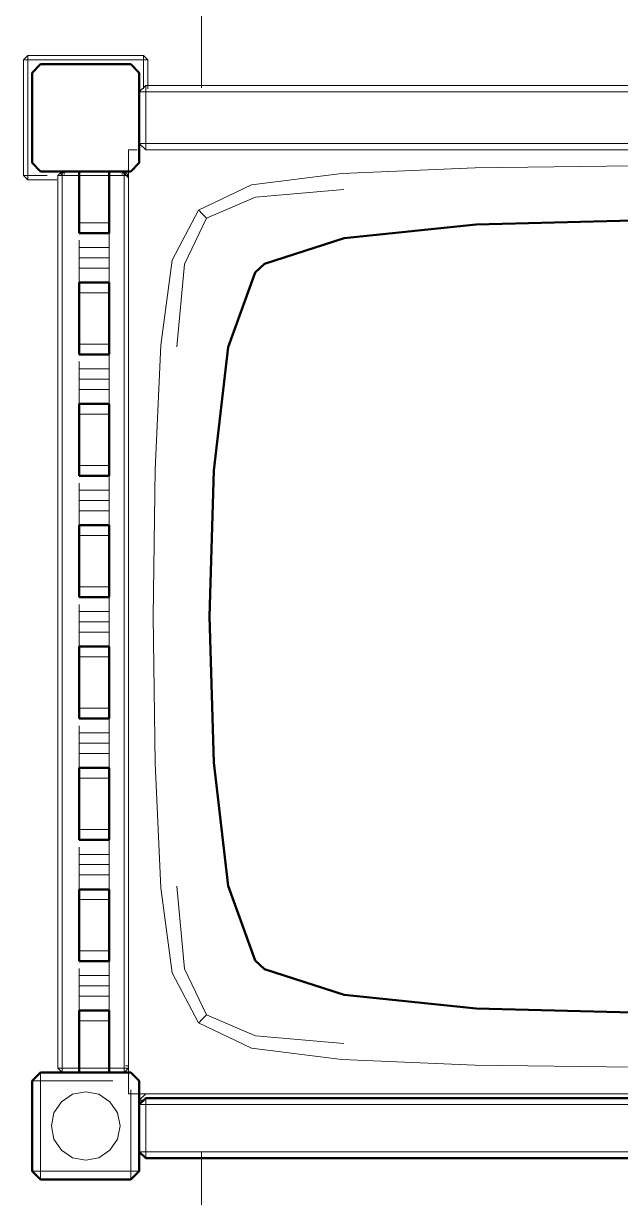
# Model space of a CAD drawing. Header units: metres. Extents: x 10 to 831, y 10 to 584.
# Drawn here: x 643.9 to 653.18, y 416.49 to 434.73 of the extents above; entities that cross this region are included whole.
import ezdxf

# ---------------------------------------------------------------- set-up
doc = ezdxf.new("R2010")
doc.units = ezdxf.units.M
doc.layers.add('CUT', color=7, linetype='Continuous', lineweight=50)
doc.layers.add('VIS', color=8, linetype='Continuous', lineweight=13)

msp = doc.modelspace()

# ---------------------------------------------------------------- linework, layer by layer
at = {"layer": 'CUT'}
for p, q in [((644.033, 433.967), (644.167, 434.1)), ((644.167, 434.1), (645.567, 434.1)), ((645.567, 434.1), (645.7, 433.967)), ((644.033, 432.567), (644.033, 433.967)), ((645.7, 433.967), (645.7, 432.567)), ((644.167, 432.433), (644.033, 432.567)), ((645.7, 432.567), (645.567, 432.433)), ((645.567, 432.433), (644.167, 432.433)), ((645.233, 432.433), (644.767, 432.433)), ((644.767, 432.433), (644.767, 431.984)), ((645.233, 431.984), (645.233, 432.433)), ((644.767, 431.984), (644.767, 431.634)), ((645.233, 431.634), (645.233, 431.984)), ((644.767, 431.634), (644.767, 431.586)), ((645.233, 431.586), (645.233, 431.634)), ((650.933, 431.607), (653.367, 431.672)), ((644.767, 431.586), (644.767, 431.492)), ((644.767, 431.492), (644.767, 431.475)), ((644.767, 431.475), (645.233, 431.475)), ((645.233, 431.492), (645.233, 431.586)), ((645.233, 431.475), (645.233, 431.492)), ((648.882, 431.395), (650.933, 431.607)), ((647.643, 430.995), (648.882, 431.395)), ((647.501, 430.862), (647.643, 430.995)), ((647.08, 429.701), (647.501, 430.862)), ((644.767, 430.689), (644.767, 430.706)), ((644.767, 430.706), (645.233, 430.706)), ((644.767, 430.325), (644.767, 430.689)), ((645.233, 430.706), (645.233, 430.689)), ((645.233, 430.689), (645.233, 430.325)), ((644.767, 429.971), (644.767, 430.325)), ((645.233, 430.325), (645.233, 429.971)), ((644.767, 429.606), (644.767, 429.971)), ((645.233, 429.971), (645.233, 429.606)), ((646.857, 427.786), (647.08, 429.701)), ((644.767, 429.589), (644.767, 429.606)), ((645.233, 429.589), (644.767, 429.589)), ((645.233, 429.606), (645.233, 429.589)), ((644.767, 428.803), (644.767, 428.82)), ((644.767, 428.82), (645.233, 428.82)), ((644.767, 428.439), (644.767, 428.803)), ((645.233, 428.82), (645.233, 428.803)), ((645.233, 428.803), (645.233, 428.439)), ((644.767, 428.085), (644.767, 428.439)), ((645.233, 428.439), (645.233, 428.085)), ((644.767, 427.72), (644.767, 428.085)), ((645.233, 428.085), (645.233, 427.72)), ((644.767, 427.704), (644.767, 427.72)), ((645.233, 427.704), (644.767, 427.704)), ((645.233, 427.72), (645.233, 427.704)), ((646.79, 425.517), (646.857, 427.786)), ((644.767, 426.918), (644.767, 426.934)), ((644.767, 426.934), (645.233, 426.934)), ((644.767, 426.553), (644.767, 426.918)), ((645.233, 426.934), (645.233, 426.918)), ((645.233, 426.918), (645.233, 426.553)), ((644.767, 426.199), (644.767, 426.553)), ((645.233, 426.553), (645.233, 426.199)), ((644.767, 425.835), (644.767, 426.199)), ((645.233, 426.199), (645.233, 425.835)), ((644.767, 425.818), (644.767, 425.835)), ((645.233, 425.818), (644.767, 425.818)), ((645.233, 425.835), (645.233, 425.818)), ((646.857, 423.247), (646.79, 425.517)), ((644.767, 425.032), (644.767, 425.049)), ((644.767, 425.049), (645.233, 425.049)), ((644.767, 424.668), (644.767, 425.032)), ((645.233, 425.049), (645.233, 425.032)), ((645.233, 425.032), (645.233, 424.668)), ((644.767, 424.313), (644.767, 424.668)), ((645.233, 424.668), (645.233, 424.313)), ((644.767, 423.949), (644.767, 424.313)), ((645.233, 424.313), (645.233, 423.949)), ((644.767, 423.932), (644.767, 423.949)), ((645.233, 423.932), (644.767, 423.932)), ((645.233, 423.949), (645.233, 423.932)), ((647.08, 421.332), (646.857, 423.247)), ((644.767, 423.146), (644.767, 423.163)), ((644.767, 423.163), (645.233, 423.163)), ((644.767, 422.782), (644.767, 423.146)), ((645.233, 423.163), (645.233, 423.146)), ((645.233, 423.146), (645.233, 422.782)), ((644.767, 422.428), (644.767, 422.782)), ((645.233, 422.782), (645.233, 422.428)), ((644.767, 422.063), (644.767, 422.428)), ((645.233, 422.428), (645.233, 422.063)), ((644.767, 422.047), (644.767, 422.063)), ((645.233, 422.047), (644.767, 422.047)), ((645.233, 422.063), (645.233, 422.047)), ((644.767, 421.261), (644.767, 421.277)), ((644.767, 421.277), (645.233, 421.277)), ((644.767, 420.896), (644.767, 421.261)), ((645.233, 421.277), (645.233, 421.261)), ((645.233, 421.261), (645.233, 420.896)), ((647.501, 420.171), (647.08, 421.332)), ((644.767, 420.542), (644.767, 420.896)), ((645.233, 420.896), (645.233, 420.542)), ((644.767, 420.178), (644.767, 420.542)), ((645.233, 420.542), (645.233, 420.178)), ((644.767, 420.161), (644.767, 420.178)), ((645.233, 420.161), (644.767, 420.161)), ((645.233, 420.178), (645.233, 420.161)), ((647.643, 420.038), (647.501, 420.171)), ((648.882, 419.638), (647.643, 420.038)), ((650.933, 419.426), (648.882, 419.638)), ((653.367, 419.362), (650.933, 419.426)), ((644.767, 419.375), (644.767, 419.392)), ((644.767, 419.392), (645.233, 419.392)), ((644.767, 419.281), (644.767, 419.375)), ((644.767, 419.232), (644.767, 419.281)), ((644.767, 418.883), (644.767, 419.232)), ((645.233, 419.392), (645.233, 419.375)), ((645.233, 419.375), (645.233, 419.281)), ((645.233, 419.281), (645.233, 419.232)), ((645.233, 419.232), (645.233, 418.883)), ((644.767, 418.433), (644.767, 418.883)), ((645.233, 418.883), (645.233, 418.433)), ((644.033, 418.3), (644.167, 418.433)), ((644.167, 418.433), (645.567, 418.433)), ((645.233, 418.433), (644.767, 418.433)), ((645.567, 418.433), (645.7, 418.3)), ((644.033, 416.9), (644.033, 418.3)), ((645.7, 418.3), (645.7, 416.9)), ((645.7, 417.933), (645.8, 418.033)), ((645.8, 418.033), (660.933, 418.033)), ((645.7, 417.2), (645.7, 417.933)), ((645.8, 417.1), (645.7, 417.2)), ((660.933, 417.1), (645.8, 417.1)), ((644.167, 416.767), (644.033, 416.9)), ((645.7, 416.9), (645.567, 416.767)), ((645.567, 416.767), (644.167, 416.767))]:
    msp.add_line(p, q, dxfattribs=at)
at = {"layer": 'VIS'}
for p, q in [((646.667, 433.867), (646.667, 461.467)), ((646.667, 461.333), (646.667, 433.733)), ((643.967, 434.233), (643.9, 434.167)), ((643.967, 434.167), (643.967, 434.233)), ((643.967, 434.233), (643.967, 434.2)), ((643.967, 434.233), (643.967, 434.233)), ((643.967, 434.233), (645.767, 434.233)), ((645.767, 434.233), (643.967, 434.233)), ((645.833, 434.167), (645.767, 434.233)), ((645.767, 434.233), (645.767, 434.167)), ((645.767, 434.233), (645.833, 434.167)), ((645.767, 434.233), (645.767, 434.233)), ((643.9, 434.167), (643.967, 434.167)), ((643.9, 434.167), (643.9, 432.367)), ((643.967, 434.167), (645.767, 434.167)), ((643.967, 432.367), (643.967, 434.167)), ((644.033, 433.967), (644.167, 434.1)), ((644.167, 434.1), (644.167, 434.1)), ((644.167, 434.1), (645.567, 434.1)), ((645.567, 434.1), (645.567, 434.1)), ((645.567, 434.1), (645.7, 433.967)), ((645.767, 434.167), (645.833, 434.167)), ((645.767, 434.167), (645.767, 433.717)), ((645.833, 434.167), (645.8, 434.167)), ((645.833, 433.867), (645.833, 434.167)), ((645.833, 434.167), (645.833, 434.167)), ((645.833, 434.167), (645.833, 433.717)), ((644.033, 433.967), (644.033, 433.967)), ((644.033, 432.567), (644.033, 433.967)), ((645.7, 433.967), (645.7, 433.967)), ((645.7, 433.967), (645.7, 432.567)), ((645.8, 433.767), (645.7, 433.667)), ((645.7, 433.667), (645.8, 433.667)), ((645.7, 433.667), (645.7, 432.867)), ((645.8, 433.667), (645.8, 433.767)), ((645.8, 433.767), (645.8, 433.717)), ((660.933, 433.767), (645.8, 433.767)), ((645.8, 433.767), (660.933, 433.767)), ((645.8, 433.767), (645.8, 433.767)), ((645.8, 432.867), (645.8, 433.667)), ((645.8, 433.667), (660.933, 433.667)), ((645.533, 432.767), (645.533, 418.1)), ((645.533, 432.767), (645.668, 432.767)), ((645.533, 432.767), (645.533, 432.767)), ((645.8, 432.867), (645.7, 432.867)), ((645.7, 432.867), (645.8, 432.767)), ((645.7, 432.867), (645.7, 432.867)), ((645.8, 432.767), (645.8, 432.867)), ((660.933, 432.867), (645.8, 432.867)), ((645.8, 432.767), (660.933, 432.767)), ((644.033, 432.567), (644.033, 432.567)), ((644.033, 432.567), (644.167, 432.433)), ((645.7, 432.567), (645.567, 432.433)), ((645.7, 432.567), (645.7, 432.567)), ((643.967, 432.367), (643.9, 432.367)), ((643.9, 432.367), (643.967, 432.3)), ((643.9, 432.367), (643.9, 432.367)), ((643.967, 432.3), (643.967, 432.367)), ((644.267, 432.367), (643.967, 432.367)), ((644.167, 432.433), (644.167, 432.433)), ((645.567, 432.433), (644.167, 432.433)), ((644.5, 432.433), (644.433, 432.367)), ((644.433, 432.367), (644.5, 432.367)), ((644.433, 432.367), (644.433, 418.5)), ((644.533, 432.433), (644.483, 432.383)), ((644.5, 432.433), (644.5, 432.4)), ((644.5, 432.367), (644.5, 432.433)), ((644.5, 432.433), (645.467, 432.433)), ((645.467, 432.433), (644.5, 432.433)), ((644.5, 432.433), (644.5, 432.433)), ((644.5, 418.5), (644.5, 432.367)), ((644.5, 432.367), (645.467, 432.367)), ((644.533, 432.433), (644.533, 432.383)), ((644.533, 432.433), (644.533, 432.433)), ((645.433, 432.433), (644.533, 432.433)), ((644.533, 432.433), (645.433, 432.433)), ((644.767, 432.433), (644.767, 432.433)), ((644.767, 432.433), (644.767, 431.76)), ((644.767, 432.433), (644.767, 432.433)), ((644.767, 432.433), (645.233, 432.433)), ((644.767, 431.984), (644.767, 432.433)), ((645.233, 432.433), (644.767, 432.433)), ((645.233, 418.433), (645.233, 432.433)), ((645.233, 432.433), (645.233, 432.433)), ((645.233, 431.984), (645.233, 432.433)), ((645.3, 432.433), (645.3, 432.433)), ((645.533, 432.333), (645.433, 432.433)), ((645.433, 432.433), (645.433, 432.383)), ((645.433, 432.433), (645.483, 432.383)), ((645.433, 432.433), (645.433, 432.433)), ((645.467, 432.433), (645.533, 432.367)), ((645.533, 432.367), (645.467, 432.433)), ((645.467, 432.433), (645.467, 432.367)), ((645.467, 432.433), (645.467, 432.433)), ((645.467, 432.367), (645.533, 432.367)), ((645.467, 432.367), (645.467, 418.5)), ((645.533, 432.367), (645.5, 432.367)), ((645.533, 432.367), (645.533, 418.5)), ((645.533, 418.5), (645.533, 432.367)), ((645.533, 432.367), (645.533, 432.367)), ((645.567, 432.433), (645.567, 432.433)), ((648.849, 432.401), (647.443, 432.226)), ((648.849, 432.401), (650.919, 432.489)), ((653.367, 432.519), (650.919, 432.489)), ((643.967, 432.3), (644.417, 432.3)), ((645.533, 418.533), (645.533, 432.333)), ((645.533, 432.333), (645.533, 432.333)), ((646.621, 431.831), (647.443, 432.226)), ((647.505, 432.035), (646.746, 431.708)), ((648.878, 432.154), (647.505, 432.035)), ((644.767, 431.984), (644.767, 431.634)), ((645.233, 431.984), (645.233, 431.634)), ((646.209, 431.053), (646.621, 431.831)), ((646.621, 431.831), (646.633, 431.819)), ((646.668, 431.784), (646.633, 431.819)), ((644.767, 431.634), (644.767, 431.475)), ((644.767, 431.634), (645.233, 431.634)), ((644.767, 431.586), (644.767, 431.634)), ((645.233, 431.634), (645.233, 431.475)), ((645.233, 431.475), (645.233, 431.634)), ((645.233, 431.586), (645.233, 431.634)), ((646.746, 431.708), (646.403, 430.992)), ((646.668, 431.784), (646.746, 431.708)), ((650.933, 431.607), (653.367, 431.672)), ((644.767, 431.492), (644.767, 431.586)), ((644.767, 431.475), (644.767, 431.492)), ((644.767, 431.475), (645.233, 431.475)), ((644.767, 431.475), (644.767, 431.475)), ((645.233, 431.475), (644.767, 431.475)), ((645.233, 431.492), (645.233, 431.586)), ((645.233, 431.475), (645.233, 431.492)), ((645.233, 431.475), (645.233, 431.25)), ((645.233, 431.475), (645.233, 431.475)), ((645.233, 431.475), (645.233, 431.475)), ((648.882, 431.395), (650.933, 431.607)), ((644.767, 431.25), (644.767, 431.362)), ((648.882, 431.395), (647.643, 430.995)), ((644.767, 431.09), (644.767, 431.25)), ((644.767, 431.25), (645.233, 431.25)), ((644.767, 430.931), (644.767, 431.09)), ((645.233, 431.09), (644.767, 431.09)), ((645.233, 431.25), (645.233, 431.09)), ((645.233, 431.09), (645.233, 430.931)), ((644.767, 430.706), (644.767, 430.931)), ((644.767, 430.931), (645.233, 430.931)), ((645.233, 430.931), (645.233, 430.706)), ((646.032, 429.734), (646.209, 431.053)), ((646.282, 429.705), (646.403, 430.992)), ((647.643, 430.995), (647.501, 430.862)), ((647.501, 430.862), (647.08, 429.701)), ((644.767, 430.546), (644.767, 430.706)), ((644.767, 430.706), (644.767, 430.706)), ((644.767, 430.706), (644.767, 430.706)), ((644.767, 430.706), (644.767, 430.546)), ((644.767, 430.706), (645.233, 430.706)), ((644.767, 430.706), (645.233, 430.706)), ((644.767, 430.706), (645.233, 430.706)), ((645.233, 430.706), (644.767, 430.706)), ((644.767, 430.706), (644.767, 430.689)), ((644.767, 430.689), (644.767, 430.325)), ((644.767, 430.546), (645.233, 430.546)), ((645.233, 430.706), (645.233, 430.706)), ((645.233, 430.706), (645.233, 430.546)), ((645.233, 430.546), (645.233, 430.706)), ((645.233, 430.706), (645.233, 430.706)), ((645.233, 430.706), (645.233, 430.689)), ((645.233, 430.689), (645.233, 430.325)), ((644.767, 429.971), (644.767, 430.325)), ((644.767, 430.279), (644.767, 429.876)), ((645.233, 430.325), (645.233, 429.971)), ((644.767, 429.971), (644.767, 429.606)), ((645.233, 429.971), (645.233, 429.606)), ((644.767, 429.749), (644.767, 429.589)), ((644.767, 429.749), (645.233, 429.749)), ((645.233, 429.749), (645.233, 429.589)), ((645.233, 429.589), (645.233, 429.749)), ((646.032, 429.734), (645.944, 427.8)), ((646.857, 427.786), (647.08, 429.701)), ((644.767, 429.589), (644.767, 429.606)), ((644.767, 429.589), (645.233, 429.589)), ((644.767, 429.589), (644.767, 429.589)), ((645.233, 429.589), (644.767, 429.589)), ((644.767, 429.364), (644.767, 429.477)), ((645.233, 429.589), (645.233, 429.606)), ((645.233, 429.589), (645.233, 429.364)), ((645.233, 429.589), (645.233, 429.589)), ((645.233, 429.589), (645.233, 429.589)), ((644.767, 429.205), (644.767, 429.364)), ((644.767, 429.364), (645.233, 429.364)), ((645.233, 429.364), (645.233, 429.205)), ((644.767, 429.045), (644.767, 429.205)), ((645.233, 429.205), (644.767, 429.205)), ((645.233, 429.205), (645.233, 429.045)), ((644.767, 428.82), (644.767, 429.045)), ((644.767, 429.045), (645.233, 429.045)), ((645.233, 429.045), (645.233, 428.82)), ((644.767, 428.661), (644.767, 428.82)), ((644.767, 428.82), (644.767, 428.82)), ((644.767, 428.82), (644.767, 428.82)), ((644.767, 428.82), (644.767, 428.661)), ((644.767, 428.82), (645.233, 428.82)), ((644.767, 428.82), (645.233, 428.82)), ((644.767, 428.82), (645.233, 428.82)), ((645.233, 428.82), (644.767, 428.82)), ((644.767, 428.82), (644.767, 428.803)), ((644.767, 428.803), (644.767, 428.439)), ((645.233, 428.82), (645.233, 428.82)), ((645.233, 428.82), (645.233, 428.661)), ((645.233, 428.661), (645.233, 428.82)), ((645.233, 428.82), (645.233, 428.82)), ((645.233, 428.82), (645.233, 428.803)), ((645.233, 428.803), (645.233, 428.439)), ((644.767, 428.661), (645.233, 428.661)), ((644.767, 428.085), (644.767, 428.439)), ((644.767, 428.395), (644.767, 427.991)), ((645.233, 428.439), (645.233, 428.085)), ((644.767, 428.085), (644.767, 427.72)), ((645.233, 428.085), (645.233, 427.72)), ((644.767, 427.863), (644.767, 427.704)), ((644.767, 427.863), (645.233, 427.863)), ((645.233, 427.863), (645.233, 427.704)), ((645.233, 427.704), (645.233, 427.863)), ((645.944, 427.8), (645.914, 425.517)), ((644.767, 427.704), (644.767, 427.72)), ((644.767, 427.704), (645.233, 427.704)), ((644.767, 427.704), (644.767, 427.704)), ((645.233, 427.704), (644.767, 427.704)), ((645.233, 427.704), (645.233, 427.72)), ((645.233, 427.704), (645.233, 427.478)), ((645.233, 427.704), (645.233, 427.704)), ((645.233, 427.704), (645.233, 427.704)), ((646.79, 425.517), (646.857, 427.786)), ((644.767, 427.478), (644.767, 427.591)), ((644.767, 427.319), (644.767, 427.478)), ((644.767, 427.478), (645.233, 427.478)), ((645.233, 427.478), (645.233, 427.319)), ((644.767, 427.16), (644.767, 427.319)), ((645.233, 427.319), (644.767, 427.319)), ((645.233, 427.319), (645.233, 427.16)), ((644.767, 426.934), (644.767, 427.16)), ((644.767, 427.16), (645.233, 427.16)), ((645.233, 427.16), (645.233, 426.934)), ((644.767, 426.775), (644.767, 426.934)), ((644.767, 426.934), (644.767, 426.934)), ((644.767, 426.934), (644.767, 426.934)), ((644.767, 426.934), (644.767, 426.775)), ((644.767, 426.934), (645.233, 426.934)), ((644.767, 426.934), (645.233, 426.934)), ((644.767, 426.934), (645.233, 426.934)), ((645.233, 426.934), (644.767, 426.934)), ((644.767, 426.934), (644.767, 426.918)), ((644.767, 426.918), (644.767, 426.553)), ((645.233, 426.934), (645.233, 426.934)), ((645.233, 426.934), (645.233, 426.775)), ((645.233, 426.775), (645.233, 426.934)), ((645.233, 426.934), (645.233, 426.934)), ((645.233, 426.934), (645.233, 426.918)), ((645.233, 426.918), (645.233, 426.553)), ((644.767, 426.775), (645.233, 426.775)), ((644.767, 426.199), (644.767, 426.553)), ((645.233, 426.553), (645.233, 426.199)), ((644.767, 426.51), (644.767, 426.106)), ((644.767, 426.199), (644.767, 425.835)), ((645.233, 426.199), (645.233, 425.835)), ((644.767, 425.977), (644.767, 425.818)), ((644.767, 425.977), (645.233, 425.977)), ((645.233, 425.977), (645.233, 425.818)), ((645.233, 425.818), (645.233, 425.977)), ((644.767, 425.818), (644.767, 425.835)), ((644.767, 425.818), (645.233, 425.818)), ((644.767, 425.818), (644.767, 425.818)), ((645.233, 425.818), (644.767, 425.818)), ((645.233, 425.818), (645, 425.818)), ((645.233, 425.818), (645.233, 425.835)), ((645.233, 425.818), (645.233, 425.593)), ((645.233, 425.818), (645.233, 425.818)), ((645.233, 425.818), (645.233, 425.818)), ((644.767, 425.593), (644.767, 425.705)), ((644.767, 425.433), (644.767, 425.593)), ((644.767, 425.593), (645.233, 425.593)), ((644.767, 425.274), (644.767, 425.433)), ((644.767, 425.433), (645.233, 425.433)), ((645.233, 425.593), (645.233, 425.433)), ((645.233, 425.433), (645.233, 425.274)), ((645.914, 425.517), (645.944, 423.233)), ((646.857, 423.247), (646.79, 425.517)), ((644.767, 425.049), (644.767, 425.274)), ((644.767, 425.274), (645.233, 425.274)), ((645.233, 425.274), (645.233, 425.049)), ((644.767, 424.889), (644.767, 425.049)), ((644.767, 425.049), (644.767, 425.049)), ((644.767, 425.049), (644.767, 425.049)), ((644.767, 425.049), (644.767, 424.889)), ((644.767, 425.049), (645.233, 425.049)), ((644.767, 425.049), (645.233, 425.049)), ((644.767, 425.049), (645.233, 425.049)), ((645.233, 425.049), (644.767, 425.049)), ((644.767, 425.049), (644.767, 425.032)), ((644.767, 425.032), (644.767, 424.668)), ((644.767, 424.889), (645.233, 424.889)), ((645.233, 425.049), (645.233, 425.049)), ((645.233, 425.049), (645.233, 424.889)), ((645.233, 424.889), (645.233, 425.049)), ((645.233, 425.049), (645.233, 425.049)), ((645.233, 425.049), (645.233, 425.032)), ((645.233, 425.032), (645.233, 424.668)), ((644.767, 424.313), (644.767, 424.668)), ((644.767, 424.626), (644.767, 424.222)), ((645.233, 424.668), (645.233, 424.313)), ((644.767, 424.313), (644.767, 423.949)), ((645.233, 424.313), (645.233, 423.949)), ((644.767, 424.092), (644.767, 423.932)), ((644.767, 424.092), (645.233, 424.092)), ((645.233, 424.092), (645.233, 423.932)), ((645.233, 423.932), (645.233, 424.092)), ((644.767, 423.932), (644.767, 423.949)), ((644.767, 423.932), (645.233, 423.932)), ((644.767, 423.932), (644.767, 423.932)), ((645.233, 423.932), (644.767, 423.932)), ((644.767, 423.707), (644.767, 423.82)), ((645.233, 423.932), (645.233, 423.949)), ((645.233, 423.932), (645.233, 423.707)), ((645.233, 423.932), (645.233, 423.932)), ((645.233, 423.932), (645.233, 423.932)), ((644.767, 423.548), (644.767, 423.707)), ((644.767, 423.707), (645.233, 423.707)), ((645.233, 423.707), (645.233, 423.548)), ((644.767, 423.388), (644.767, 423.548)), ((645.233, 423.548), (644.767, 423.548)), ((645.233, 423.548), (645.233, 423.388)), ((644.767, 423.163), (644.767, 423.388)), ((644.767, 423.388), (645.233, 423.388)), ((645.233, 423.388), (645.233, 423.163)), ((647.08, 421.332), (646.857, 423.247)), ((644.767, 423.004), (644.767, 423.163)), ((644.767, 423.163), (644.767, 423.163)), ((644.767, 423.163), (644.767, 423.163)), ((644.767, 423.163), (644.767, 423.004)), ((644.767, 423.163), (645.233, 423.163)), ((644.767, 423.163), (645.233, 423.163)), ((644.767, 423.163), (645.233, 423.163)), ((645.233, 423.163), (644.767, 423.163)), ((644.767, 423.163), (644.767, 423.146)), ((644.767, 423.146), (644.767, 422.782)), ((645.233, 423.163), (645.233, 423.163)), ((645.233, 423.163), (645.233, 423.004)), ((645.233, 423.004), (645.233, 423.163)), ((645.233, 423.163), (645.233, 423.163)), ((645.233, 423.163), (645.233, 423.146)), ((645.233, 423.146), (645.233, 422.782)), ((646.032, 421.299), (645.944, 423.233)), ((644.767, 423.004), (645.233, 423.004)), ((644.767, 422.428), (644.767, 422.782)), ((644.767, 422.741), (644.767, 422.337)), ((645.233, 422.782), (645.233, 422.428)), ((644.767, 422.428), (644.767, 422.063)), ((645.233, 422.428), (645.233, 422.063)), ((644.767, 422.206), (644.767, 422.047)), ((644.767, 422.206), (645.233, 422.206)), ((645.233, 422.206), (645.233, 422.047)), ((645.233, 422.047), (645.233, 422.206)), ((644.767, 422.047), (644.767, 422.063)), ((644.767, 422.047), (645.233, 422.047)), ((644.767, 422.047), (644.767, 422.047)), ((645.233, 422.047), (644.767, 422.047)), ((645.233, 422.047), (645.233, 422.063)), ((645.233, 422.047), (645.233, 421.821)), ((645.233, 422.047), (645.233, 422.047)), ((645.233, 422.047), (645.233, 422.047)), ((644.767, 421.821), (644.767, 421.934)), ((644.767, 421.662), (644.767, 421.821)), ((644.767, 421.821), (645.233, 421.821)), ((645.233, 421.821), (645.233, 421.662)), ((644.767, 421.503), (644.767, 421.662)), ((645.233, 421.662), (644.767, 421.662)), ((645.233, 421.662), (645.233, 421.503)), ((644.767, 421.277), (644.767, 421.503)), ((644.767, 421.503), (645.233, 421.503)), ((645.233, 421.503), (645.233, 421.277)), ((644.767, 421.118), (644.767, 421.277)), ((644.767, 421.277), (644.767, 421.277)), ((644.767, 421.277), (644.767, 421.277)), ((644.767, 421.277), (644.767, 421.118)), ((644.767, 421.277), (645.233, 421.277)), ((644.767, 421.277), (645.233, 421.277)), ((644.767, 421.277), (645.233, 421.277)), ((645.233, 421.277), (644.767, 421.277)), ((644.767, 421.277), (644.767, 421.261)), ((644.767, 421.261), (644.767, 420.896)), ((645.233, 421.277), (645.233, 421.277)), ((645.233, 421.277), (645.233, 421.118)), ((645.233, 421.118), (645.233, 421.277)), ((645.233, 421.277), (645.233, 421.277)), ((645.233, 421.277), (645.233, 421.261)), ((645.233, 421.261), (645.233, 420.896)), ((646.032, 421.299), (646.209, 419.98)), ((646.282, 421.328), (646.403, 420.041)), ((647.08, 421.332), (647.501, 420.171)), ((644.767, 421.118), (645.233, 421.118)), ((644.767, 420.542), (644.767, 420.896)), ((645.233, 420.896), (645.233, 420.542)), ((644.767, 420.856), (644.767, 420.453)), ((644.767, 420.542), (644.767, 420.178)), ((645.233, 420.542), (645.233, 420.178)), ((644.767, 420.32), (644.767, 420.161)), ((644.767, 420.32), (645.233, 420.32)), ((645.233, 420.32), (645.233, 420.161)), ((645.233, 420.161), (645.233, 420.32)), ((644.767, 420.161), (644.767, 420.178)), ((644.767, 420.161), (645.233, 420.161)), ((644.767, 420.161), (644.767, 420.161)), ((645.233, 420.161), (644.767, 420.161)), ((645.233, 420.161), (645.233, 420.178)), ((645.233, 420.161), (645.233, 419.936)), ((645.233, 420.161), (645.233, 420.161)), ((645.233, 420.161), (645.233, 420.161)), ((647.501, 420.171), (647.643, 420.038)), ((644.767, 419.936), (644.767, 420.048)), ((646.209, 419.98), (646.621, 419.202)), ((646.403, 420.041), (646.746, 419.326)), ((647.643, 420.038), (648.882, 419.638)), ((644.767, 419.776), (644.767, 419.936)), ((644.767, 419.936), (645.233, 419.936)), ((644.767, 419.617), (644.767, 419.776)), ((645.233, 419.776), (644.767, 419.776)), ((645.233, 419.936), (645.233, 419.776)), ((645.233, 419.776), (645.233, 419.617)), ((644.767, 419.392), (644.767, 419.617)), ((644.767, 419.617), (645.233, 419.617)), ((645.233, 419.617), (645.233, 419.392)), ((650.933, 419.426), (648.882, 419.638)), ((653.367, 419.362), (650.933, 419.426)), ((644.767, 419.392), (644.767, 419.392)), ((644.767, 419.232), (644.767, 419.392)), ((644.767, 419.392), (644.767, 419.392)), ((644.767, 419.392), (644.767, 419.232)), ((644.767, 419.392), (645.233, 419.392)), ((644.767, 419.392), (645.233, 419.392)), ((644.767, 419.392), (645.233, 419.392)), ((645.233, 419.392), (644.767, 419.392)), ((644.767, 419.392), (644.767, 419.375)), ((644.767, 419.375), (644.767, 419.281)), ((644.767, 419.281), (644.767, 419.232)), ((644.767, 419.232), (645.233, 419.232)), ((644.767, 418.883), (644.767, 419.232)), ((645.233, 419.392), (645.233, 419.232)), ((645.233, 419.392), (645.233, 419.392)), ((645.233, 419.232), (645.233, 419.392)), ((645.233, 419.392), (645.233, 419.392)), ((645.233, 419.392), (645.233, 419.375)), ((645.233, 419.281), (645.233, 419.375)), ((645.233, 419.281), (645.233, 419.232)), ((645.233, 419.232), (645.233, 418.883)), ((646.668, 419.249), (646.633, 419.214)), ((646.668, 419.249), (646.746, 419.326)), ((646.746, 419.326), (647.505, 418.999)), ((646.633, 419.214), (646.621, 419.202)), ((646.621, 419.202), (646.627, 419.208)), ((646.621, 419.202), (647.443, 418.807)), ((644.767, 418.972), (644.767, 418.433)), ((644.767, 418.883), (644.767, 418.433)), ((645.233, 418.433), (645.233, 418.883)), ((648.878, 418.88), (647.505, 418.999)), ((648.849, 418.632), (647.443, 418.807)), ((644.5, 418.5), (644.433, 418.5)), ((644.433, 418.5), (644.5, 418.433)), ((644.433, 418.5), (644.433, 418.5)), ((644.5, 418.433), (644.5, 418.5)), ((645.467, 418.5), (644.5, 418.5)), ((645.467, 418.5), (645.467, 418.433)), ((645.467, 418.433), (645.533, 418.5)), ((645.533, 418.5), (645.467, 418.5)), ((645.533, 418.533), (645.483, 418.533)), ((645.533, 418.5), (645.5, 418.467)), ((645.533, 418.5), (645.533, 418.5)), ((648.849, 418.632), (650.919, 418.544)), ((650.919, 418.544), (653.367, 418.514)), ((644.033, 418.3), (644.167, 418.433)), ((644.033, 418.3), (644.167, 418.433)), ((644.167, 418.433), (644.167, 418.3)), ((644.167, 418.433), (644.587, 418.433)), ((644.167, 418.433), (644.167, 418.433)), ((644.167, 418.433), (645.567, 418.433)), ((644.5, 418.433), (644.661, 418.433)), ((645.233, 418.433), (644.767, 418.433)), ((644.767, 418.433), (644.767, 418.433)), ((645.233, 418.433), (644.767, 418.433)), ((645.233, 418.433), (645.233, 418.433)), ((645.467, 418.433), (645.467, 418.433)), ((645.567, 418.433), (645.567, 418.433)), ((645.567, 418.433), (645.7, 418.3)), ((644.167, 418.3), (644.033, 418.3)), ((644.033, 416.9), (644.033, 418.3)), ((644.033, 418.3), (644.033, 418.3)), ((644.033, 416.9), (644.033, 418.3)), ((644.167, 418.3), (644.167, 416.9)), ((645.287, 418.3), (644.167, 418.3)), ((644.663, 418.093), (644.867, 418.133)), ((644.867, 418.133), (645.071, 418.093)), ((645.567, 416.9), (645.567, 418.16)), ((645.7, 418.3), (645.7, 418.3)), ((645.7, 418.3), (645.7, 416.9)), ((644.374, 417.804), (644.49, 417.977)), ((644.49, 417.977), (644.663, 418.093)), ((645.071, 418.093), (645.244, 417.977)), ((645.244, 417.977), (645.359, 417.804)), ((645.533, 418.1), (661.2, 418.1)), ((645.533, 418.1), (645.533, 418.1)), ((645.8, 418.1), (645.7, 418)), ((645.7, 417.933), (645.8, 418.033)), ((645.7, 417.933), (645.8, 418.033)), ((645.7, 418.02), (645.7, 417.88)), ((645.7, 418), (645.75, 418)), ((645.7, 418), (645.7, 417.867)), ((645.8, 418.1), (645.8, 418.1)), ((660.933, 418.1), (645.8, 418.1)), ((645.8, 418.033), (645.8, 417.933)), ((645.8, 418.033), (660.933, 418.033)), ((645.8, 418.033), (645.8, 418.033)), ((645.8, 418.033), (660.933, 418.033)), ((644.333, 417.6), (644.374, 417.804)), ((645.359, 417.804), (645.4, 417.6)), ((645.8, 417.933), (645.7, 417.933)), ((645.7, 417.2), (645.7, 417.933)), ((645.7, 417.933), (645.7, 417.933)), ((645.7, 417.2), (645.7, 417.933)), ((645.8, 417.933), (645.8, 417.2)), ((660.933, 417.933), (645.8, 417.933)), ((645.8, 417.2), (645.8, 417.867)), ((644.374, 417.396), (644.333, 417.6)), ((645.4, 417.6), (645.359, 417.396)), ((644.49, 417.223), (644.374, 417.396)), ((644.663, 417.107), (644.49, 417.223)), ((645.244, 417.223), (645.071, 417.107)), ((645.359, 417.396), (645.244, 417.223)), ((644.867, 417.067), (644.663, 417.107)), ((645.071, 417.107), (644.867, 417.067)), ((645.8, 417.1), (645.7, 417.2)), ((645.7, 417.2), (645.8, 417.2)), ((645.7, 417.2), (645.7, 417.2)), ((645.7, 417.2), (645.8, 417.1)), ((645.7, 417.18), (645.7, 416.9)), ((645.8, 417.2), (645.75, 417.2)), ((660.933, 417.2), (645.8, 417.2)), ((645.8, 417.2), (645.8, 417.1)), ((645.8, 417.2), (660.933, 417.2)), ((660.933, 417.1), (645.8, 417.1)), ((645.8, 417.1), (645.8, 417.1)), ((660.933, 417.1), (645.8, 417.1)), ((646.667, 346.667), (646.667, 417.2)), ((646.667, 417.067), (646.667, 346.667)), ((644.167, 416.767), (644.033, 416.9)), ((644.033, 416.9), (644.167, 416.9)), ((644.033, 416.9), (644.033, 416.9)), ((644.033, 416.9), (644.167, 416.767)), ((644.167, 416.9), (644.167, 416.767)), ((644.167, 416.9), (645.567, 416.9)), ((645.567, 416.9), (645.7, 416.9)), ((645.7, 416.9), (645.567, 416.767)), ((645.567, 416.767), (645.567, 416.9)), ((645.7, 416.9), (645.567, 416.767)), ((645.7, 416.9), (645.7, 416.9)), ((645.567, 416.767), (644.167, 416.767)), ((644.167, 416.767), (644.167, 416.767)), ((645.567, 416.767), (644.167, 416.767)), ((645.567, 416.767), (645.567, 416.767))]:
    msp.add_line(p, q, dxfattribs=at)

doc.saveas('drawing.dxf')
